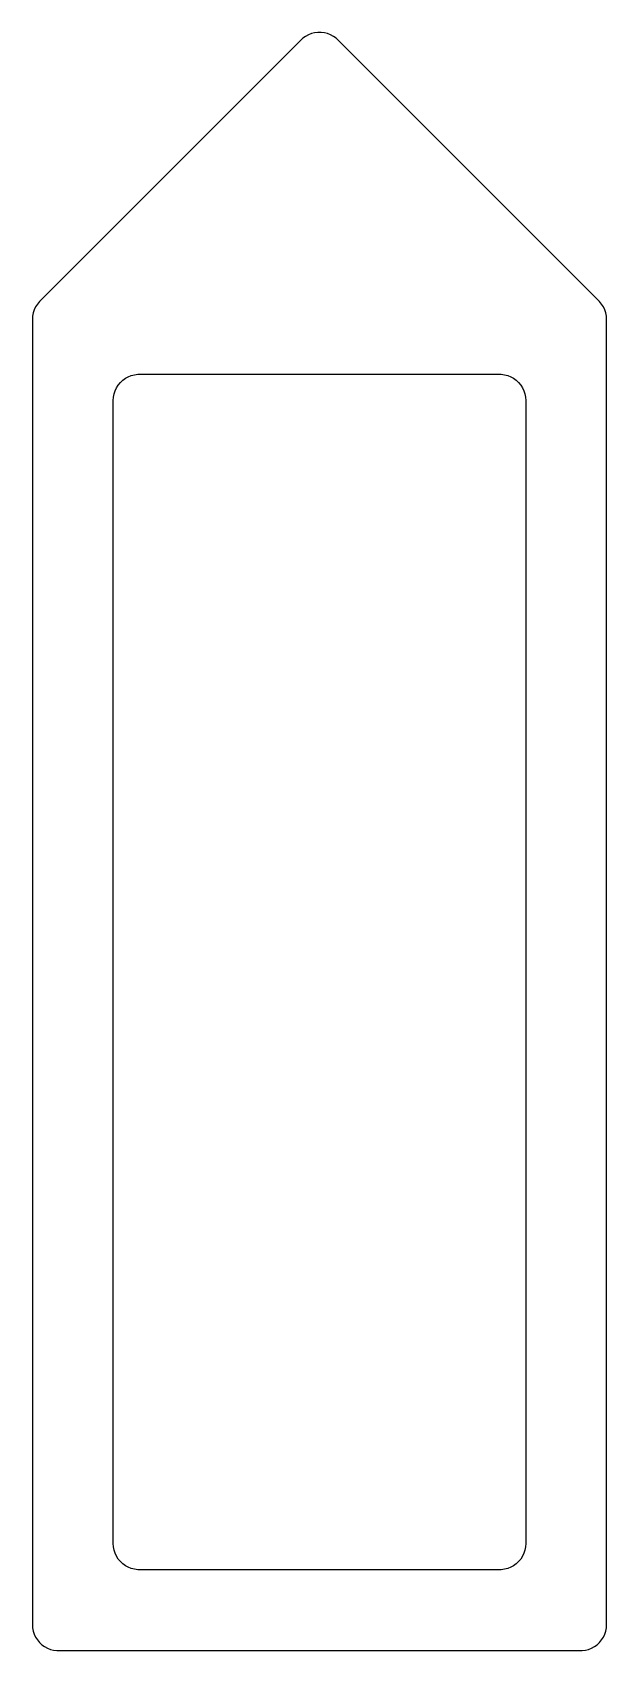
# Model space of a CAD drawing. Header units: metres. Extents: x -11 to 11, y -26 to 36.
import ezdxf

# ---------------------------------------------------------------- set-up
doc = ezdxf.new("R2010")
doc.units = ezdxf.units.M

msp = doc.modelspace()

# ---------------------------------------------------------------- linework, layer by layer
for p, q in [((-0.187378, 35.9823), (-0.309006, 35.951)), ((-0.06279, 35.998), (-0.187378, 35.9823)), ((0.06279, 35.998), (-0.06279, 35.998)), ((0.187378, 35.9823), (0.06279, 35.998)), ((0.309006, 35.951), (0.187378, 35.9823)), ((-0.728958, 35.6845), (-10.729, 25.6845)), ((-0.637421, 35.7705), (-0.728958, 35.6845)), ((-0.535812, 35.8443), (-0.637421, 35.7705)), ((-0.425766, 35.9048), (-0.535812, 35.8443)), ((-0.309006, 35.951), (-0.425766, 35.9048)), ((0.425766, 35.9048), (0.309006, 35.951)), ((0.535812, 35.8443), (0.425766, 35.9048)), ((0.637421, 35.7705), (0.535812, 35.8443)), ((0.728958, 35.6845), (0.637421, 35.7705)), ((10.729, 25.6845), (0.728958, 35.6845)), ((-10.8763, 25.4818), (-10.9298, 25.3681)), ((-10.809, 25.5878), (-10.8763, 25.4818)), ((-10.729, 25.6845), (-10.809, 25.5878)), ((10.809, 25.5878), (10.729, 25.6845)), ((10.8763, 25.4818), (10.809, 25.5878)), ((10.9298, 25.3681), (10.8763, 25.4818)), ((-10.9921, 25.1253), (-11, 25)), ((-11, 25), (-11, -25)), ((-10.9686, 25.2487), (-10.9921, 25.1253)), ((-10.9298, 25.3681), (-10.9686, 25.2487)), ((10.9686, 25.2487), (10.9298, 25.3681)), ((10.9921, 25.1253), (10.9686, 25.2487)), ((11, 25), (10.9921, 25.1253)), ((11, -25), (11, 25)), ((-7.82977, 22.2681), (-7.77631, 22.3817)), ((-7.77631, 22.3817), (-7.70901, 22.4878)), ((-7.70901, 22.4878), (-7.62897, 22.5845)), ((-7.62897, 22.5845), (-7.53741, 22.6705)), ((-7.53741, 22.6705), (-7.43582, 22.7443)), ((-7.43582, 22.7443), (-7.32578, 22.8048)), ((-7.32578, 22.8048), (-7.20901, 22.851)), ((-7.20901, 22.851), (-7.08737, 22.8823)), ((-7.08737, 22.8823), (-6.96278, 22.898)), ((-6.96278, 22.898), (6.96278, 22.898)), ((6.96278, 22.898), (7.08737, 22.8823)), ((7.08737, 22.8823), (7.20901, 22.851)), ((7.20901, 22.851), (7.32578, 22.8048)), ((7.32578, 22.8048), (7.43582, 22.7443)), ((7.43582, 22.7443), (7.53741, 22.6705)), ((7.53741, 22.6705), (7.62897, 22.5845)), ((7.62897, 22.5845), (7.70901, 22.4878)), ((7.70901, 22.4878), (7.77631, 22.3817)), ((7.77631, 22.3817), (7.82977, 22.2681)), ((-7.89999, 21.9), (-7.89211, 22.0253)), ((-7.89999, -21.9), (-7.89999, 21.9)), ((-7.89211, 22.0253), (-7.86858, 22.1487)), ((-7.86858, 22.1487), (-7.82977, 22.2681)), ((7.82977, 22.2681), (7.86858, 22.1487)), ((7.86858, 22.1487), (7.89211, 22.0253)), ((7.89211, 22.0253), (7.89999, 21.9)), ((7.89999, 21.9), (7.89999, -21.9)), ((-7.89211, -22.0253), (-7.89999, -21.9)), ((-7.86858, -22.1487), (-7.89211, -22.0253)), ((-7.82977, -22.2681), (-7.86858, -22.1487)), ((-7.77631, -22.3817), (-7.82977, -22.2681)), ((7.82977, -22.2681), (7.77631, -22.3817)), ((7.86858, -22.1487), (7.82977, -22.2681)), ((7.89211, -22.0253), (7.86858, -22.1487)), ((7.89999, -21.9), (7.89211, -22.0253)), ((-7.70901, -22.4878), (-7.77631, -22.3817)), ((-7.62897, -22.5845), (-7.70901, -22.4878)), ((-7.53741, -22.6705), (-7.62897, -22.5845)), ((-7.43582, -22.7443), (-7.53741, -22.6705)), ((-7.32578, -22.8048), (-7.43582, -22.7443)), ((-7.20901, -22.851), (-7.32578, -22.8048)), ((-7.08737, -22.8823), (-7.20901, -22.851)), ((-6.96278, -22.898), (-7.08737, -22.8823)), ((6.96278, -22.898), (-6.96278, -22.898)), ((7.08737, -22.8823), (6.96278, -22.898)), ((7.20901, -22.851), (7.08737, -22.8823)), ((7.32578, -22.8048), (7.20901, -22.851)), ((7.43582, -22.7443), (7.32578, -22.8048)), ((7.53741, -22.6705), (7.43582, -22.7443)), ((7.62897, -22.5845), (7.53741, -22.6705)), ((7.70901, -22.4878), (7.62897, -22.5845)), ((7.77631, -22.3817), (7.70901, -22.4878)), ((-11, -25), (-10.9921, -25.1253)), ((-10.9921, -25.1253), (-10.9686, -25.2487)), ((-10.9686, -25.2487), (-10.9298, -25.3681)), ((-10.9298, -25.3681), (-10.8763, -25.4818)), ((10.8763, -25.4818), (10.9298, -25.3681)), ((10.9298, -25.3681), (10.9686, -25.2487)), ((10.9686, -25.2487), (10.9921, -25.1253)), ((10.9921, -25.1253), (11, -25)), ((-10.8763, -25.4818), (-10.809, -25.5878)), ((-10.809, -25.5878), (-10.729, -25.6845)), ((-10.729, -25.6845), (-10.6374, -25.7705)), ((-10.6374, -25.7705), (-10.5358, -25.8443)), ((-10.5358, -25.8443), (-10.4258, -25.9048)), ((-10.4258, -25.9048), (-10.309, -25.951)), ((-10.309, -25.951), (-10.1874, -25.9823)), ((-10.1874, -25.9823), (-10.0628, -25.998)), ((-10.0628, -25.998), (10.0628, -25.998)), ((10.0628, -25.998), (10.1874, -25.9823)), ((10.1874, -25.9823), (10.309, -25.951)), ((10.309, -25.951), (10.4258, -25.9048)), ((10.4258, -25.9048), (10.5358, -25.8443)), ((10.5358, -25.8443), (10.6374, -25.7705)), ((10.6374, -25.7705), (10.729, -25.6845)), ((10.729, -25.6845), (10.809, -25.5878)), ((10.809, -25.5878), (10.8763, -25.4818))]:
    msp.add_line(p, q)

doc.saveas('drawing.dxf')
